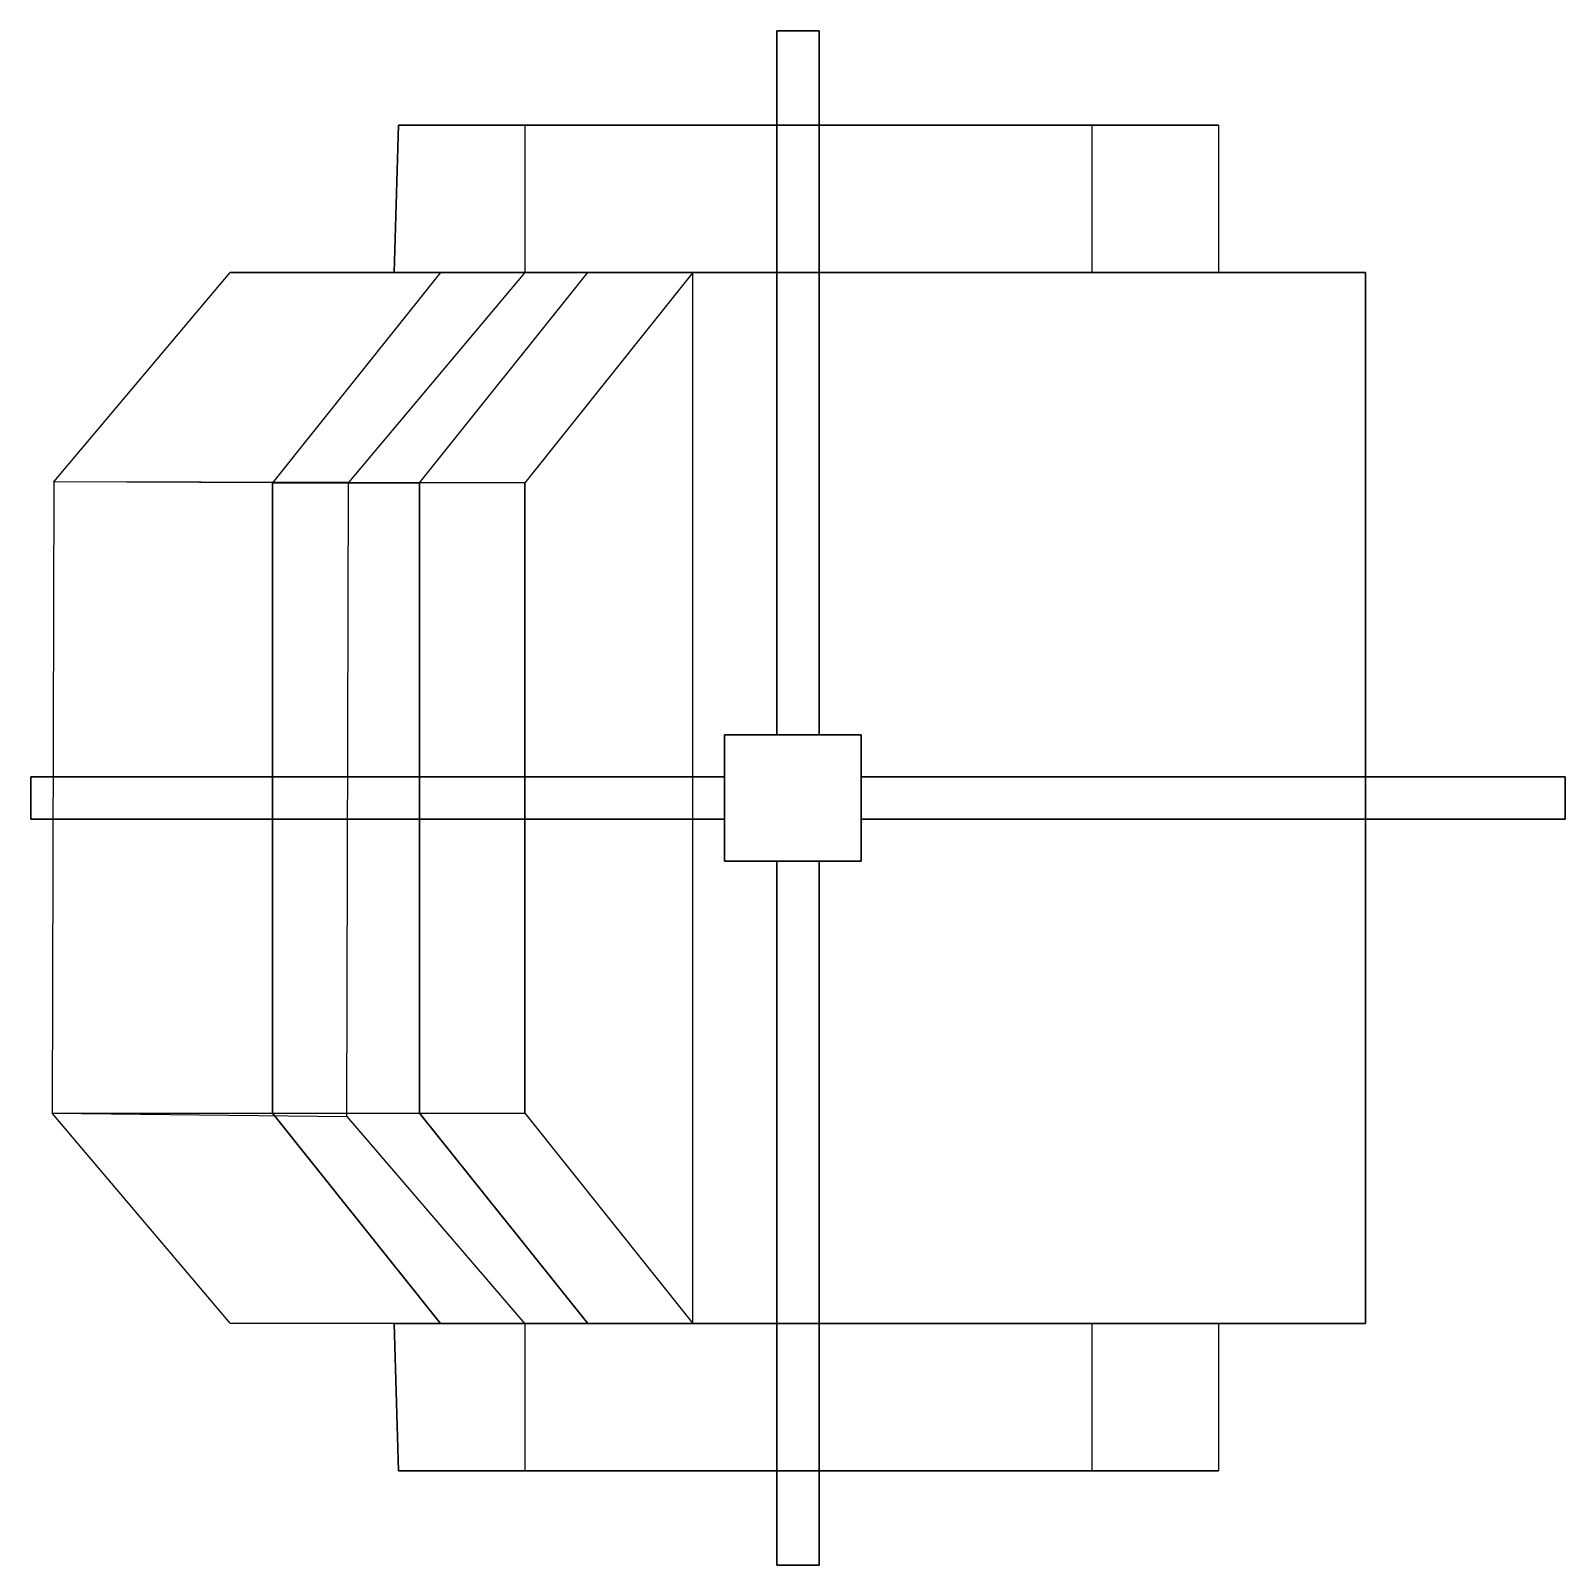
# Model space of a CAD drawing. Extents: x -607 to 196, y -26 to 777.
import ezdxf

# ---------------------------------------------------------------- set-up
doc = ezdxf.new("R2010")
doc.units = 0
doc.header["$MEASUREMENT"] = 0
doc.layers.add('3D', color=4, linetype='CONTINUOUS')

msp = doc.modelspace()

# ---------------------------------------------------------------- linework, layer by layer
at = {"layer": '3D', "linetype": 'CONTINUOUS'}
for points in [[(-194.5, 777.33, -200), (-216.5, 777.33, -200), (-216.5, 777.33, -139.5), (-194.5, 777.33, -139.5)], [(-216.5, 777.33, -200), (-216.5, 408.83, -68), (-216.5, 408.83, -7.5), (-216.5, 777.33, -139.5)], [(-194.5, 777.33, -139.5), (-216.5, 777.33, -139.5), (-216.5, 408.83, -7.5), (-194.5, 408.83, -7.5)], [(-194.5, 777.33, -200), (-194.5, 408.83, -68), (-194.5, 408.83, -7.5), (-194.5, 777.33, -139.5)], [(-416.74, 650.83, 581), (-414.5, 727.83, 581), (-348.5, 727.83, 240), (-348.5, 650.83, 240)], [(-416.74, 650.83, 581), (-51.5, 650.83, 581), (-51.5, 727.83, 581), (-414.5, 727.83, 581)], [(-414.5, 727.83, 581), (-348.5, 727.83, 240), (14.5, 727.83, 240), (-51.5, 727.83, 581)], [(-51.5, 650.83, 581), (-51.5, 727.83, 581), (14.5, 727.83, 240), (14.5, 650.83, 240)], [(-502.71, 650.83, 1010), (-348.5, 650.83, 240), (-440.63, 541, 240), (-594.84, 541.35, 1010)], [(-480.5, 540.83, 1010), (-594.84, 541.35, 1010), (-502.71, 650.83, 1010), (-392.5, 650.83, 1010)], [(-416.74, 650.83, 581), (-315.5, 650.83, 581), (-392.5, 650.83, 1010), (-502.71, 650.83, 1010)], [(-480.5, 540.83, 1010), (-403.5, 540.83, 581), (-315.5, 650.83, 581), (-392.5, 650.83, 1010)], [(-260.5, 650.83, 350), (-348.5, 540.83, 350), (-403.5, 540.83, 581), (-315.5, 650.83, 581)], [(-260.5, 100.83, 350), (-260.5, 650.83, 350), (-348.5, 540.83, 350), (-348.5, 210.83, 350)], [(-51.5, 650.83, 581), (-315.5, 650.83, 581), (-260.5, 650.83, 350), (-6.45, 650.83, 350)], [(-260.5, 100.83, 350), (-260.5, 650.83, 350), (91.5, 650.83, 350), (91.5, 100.83, 350)], [(14.5, 650.83, 240), (91.5, 650.83, 240), (91.5, 650.83, 350), (-6.45, 650.83, 350)], [(91.5, 100.83, 350), (91.5, 650.83, 350), (91.5, 650.83, 240), (91.5, 100.83, 240)], [(-440.63, 541, 240), (-594.84, 541.35, 1010), (-595.81, 210.83, 1010), (-441.6, 209.16, 240)], [(-595.81, 210.83, 1010), (-480.5, 210.83, 1010), (-480.5, 540.83, 1010), (-594.84, 541.35, 1010)], [(-403.5, 210.83, 581), (-403.5, 540.83, 581), (-480.5, 540.83, 1010), (-480.5, 210.83, 1010)], [(-403.5, 540.83, 581), (-403.5, 210.83, 581), (-348.5, 210.83, 350), (-348.5, 540.83, 350)], [(-244, 342.83, -68), (-244, 408.83, -68), (-244, 408.83, 267.5), (-244, 342.83, 267.5)], [(-244, 408.83, -68), (-172.5, 408.83, -68), (-172.5, 408.83, 267.5), (-244, 408.83, 267.5)], [(-172.5, 408.83, -68), (-172.5, 342.83, -68), (-172.5, 342.83, 267.5), (-172.5, 408.83, 267.5)], [(-607, 386.83, -200), (-607, 364.83, -200), (-607, 364.83, -139.5), (-607, 386.83, -139.5)], [(-607, 386.83, -200), (-244, 386.83, -68), (-244, 386.83, -7.5), (-607, 386.83, -139.5)], [(-607, 386.83, -139.5), (-607, 364.83, -139.5), (-244, 364.83, -7.5), (-244, 386.83, -7.5)], [(196, 386.83, -200), (-172.5, 386.83, -68), (-172.5, 386.83, -7.5), (196, 386.83, -139.5)], [(196, 364.83, -139.5), (196, 386.83, -139.5), (-172.5, 386.83, -7.5), (-172.5, 364.83, -7.5)], [(196, 364.83, -200), (196, 386.83, -200), (196, 386.83, -139.5), (196, 364.83, -139.5)], [(-607, 364.83, -200), (-244, 364.83, -68), (-244, 364.83, -7.5), (-607, 364.83, -139.5)], [(196, 364.83, -200), (-172.5, 364.83, -68), (-172.5, 364.83, -7.5), (196, 364.83, -139.5)], [(-172.5, 342.83, -68), (-244, 342.83, -68), (-244, 342.83, 267.5), (-172.5, 342.83, 267.5)], [(-216.5, -25.67, -139.5), (-194.5, -25.67, -139.5), (-194.5, 342.83, -7.5), (-216.5, 342.83, -7.5)], [(-216.5, -25.67, -200), (-216.5, 342.83, -68), (-216.5, 342.83, -7.5), (-216.5, -25.67, -139.5)], [(-194.5, -25.67, -200), (-194.5, 342.83, -68), (-194.5, 342.83, -7.5), (-194.5, -25.67, -139.5)], [(-595.81, 210.83, 1010), (-441.6, 209.16, 240), (-348.5, 100.76, 240), (-502.71, 101.11, 1010)], [(-392.5, 100.83, 1010), (-502.71, 101.11, 1010), (-595.81, 210.83, 1010), (-480.5, 210.83, 1010)], [(-480.5, 210.83, 1010), (-403.5, 210.83, 581), (-315.5, 100.83, 581), (-392.5, 100.83, 1010)], [(-315.5, 100.83, 581), (-403.5, 210.83, 581), (-348.5, 210.83, 350), (-260.5, 100.83, 350)], [(-315.5, 100.83, 581), (-416.84, 100.83, 581), (-502.71, 101.11, 1010), (-392.5, 100.83, 1010)], [(-414.5, 23.83, 581), (-416.84, 100.83, 581), (-348.5, 100.83, 240), (-348.5, 23.83, 240)], [(-414.5, 23.83, 581), (-51.5, 23.83, 581), (-51.5, 100.83, 581), (-416.84, 100.83, 581)], [(-51.5, 100.83, 581), (-315.5, 100.83, 581), (-260.5, 100.83, 350), (-6.45, 100.83, 350)], [(-51.5, 23.83, 581), (-51.5, 100.83, 581), (14.5, 100.83, 240), (14.5, 23.83, 240)], [(14.5, 100.83, 240), (91.5, 100.83, 240), (91.5, 100.83, 350), (-6.45, 100.83, 350)], [(-414.5, 23.83, 581), (-348.5, 23.83, 240), (14.5, 23.83, 240), (-51.5, 23.83, 581)], [(-216.5, -25.67, -200), (-194.5, -25.67, -200), (-194.5, -25.67, -139.5), (-216.5, -25.67, -139.5)]]:
    msp.add_3dface(points, dxfattribs=at)

doc.saveas('drawing.dxf')
